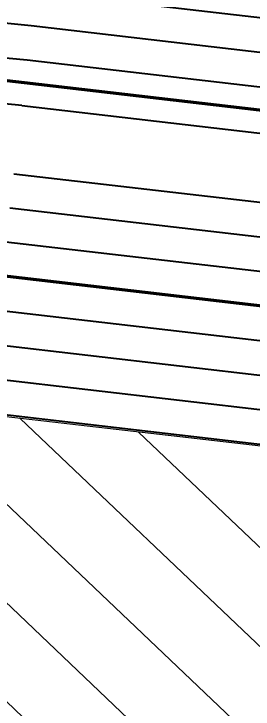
# Model space of a CAD drawing. Header units: inches. Extents: x -5337 to 1057, y 15227 to 19227.
# Drawn here: x -1737.4 to -1716.5, y 17336.6 to 17397.3 of the extents above; entities that cross this region are included whole.
import ezdxf

# ---------------------------------------------------------------- set-up
doc = ezdxf.new("R2010")
doc.units = ezdxf.units.IN
doc.header["$LTSCALE"] = 150
doc.header["$MEASUREMENT"] = 0
doc.layers.add('COMT-MIN', color=84, linetype='Continuous')
doc.layers.add('CONT-MJR', color=84, linetype='Continuous')

msp = doc.modelspace()

# ---------------------------------------------------------------- linework, layer by layer
at = {"color": 5}
for p, q in [((-1746.495, 17362.552), (-1672.057, 17291.77)), ((-1685.258, 17356.061), (-1742.679, 17362.648)), ((-1736.82, 17361.976), (-1668.326, 17296.847)), ((-1754.35, 17361.397), (-1675.788, 17286.693)), ((-1726.505, 17360.793), (-1664.513, 17301.845)), ((-1760.863, 17358.965), (-1679.519, 17281.616))]:
    msp.add_line(p, q, dxfattribs=at)
at = {"layer": 'COMT-MIN', "color": 5, "linetype": 'Continuous', "lineweight": 40}
for p, q in [((-1675.576, 17392.305), (-1735.526, 17399.271)), ((-1675.922, 17389.325), (-1735.872, 17396.291)), ((-1736.218, 17393.311), (-1676.268, 17386.345)), ((-1736.68, 17389.337), (-1736.68, 17389.337)), ((-1736.68, 17389.337), (-1680.551, 17382.815)), ((-1737.373, 17383.377), (-1681.243, 17376.856)), ((-1737.719, 17380.398), (-1681.59, 17373.876)), ((-1738.065, 17377.418), (-1681.936, 17370.896)), ((-1738.758, 17371.458), (-1682.628, 17364.936)), ((-1739.104, 17368.478), (-1682.974, 17361.956)), ((-1739.45, 17365.498), (-1683.321, 17358.976)), ((-1739.796, 17362.518), (-1683.667, 17355.996))]:
    msp.add_line(p, q, dxfattribs=at)
for radius, end in [(78, 160.31283), (75, 153.1047), (68, 160.31283)]:
    msp.add_arc((-1744.529, 17321.792), radius, 83.37219, end, dxfattribs=at)
at = {"layer": 'COMT-MIN', "color": 5, "linetype": 'Continuous', "lineweight": 40, "extrusion": (0, 0, -1)}
msp.add_arc((1744.529, 17321.792), 72, 19.68717, 96.62781, dxfattribs=at)
at = {"layer": 'CONT-MJR', "color": 5, "linetype": 'Continuous', "lineweight": 70}
for p, q in [((-1695.346, 17386.548), (-1736.449, 17391.324)), ((-1682.282, 17367.916), (-1738.411, 17374.438))]:
    msp.add_line(p, q, dxfattribs=at)
msp.add_arc((-1744.529, 17321.792), 70, 83.37219, 160.31283, dxfattribs=at)

doc.saveas('drawing.dxf')
